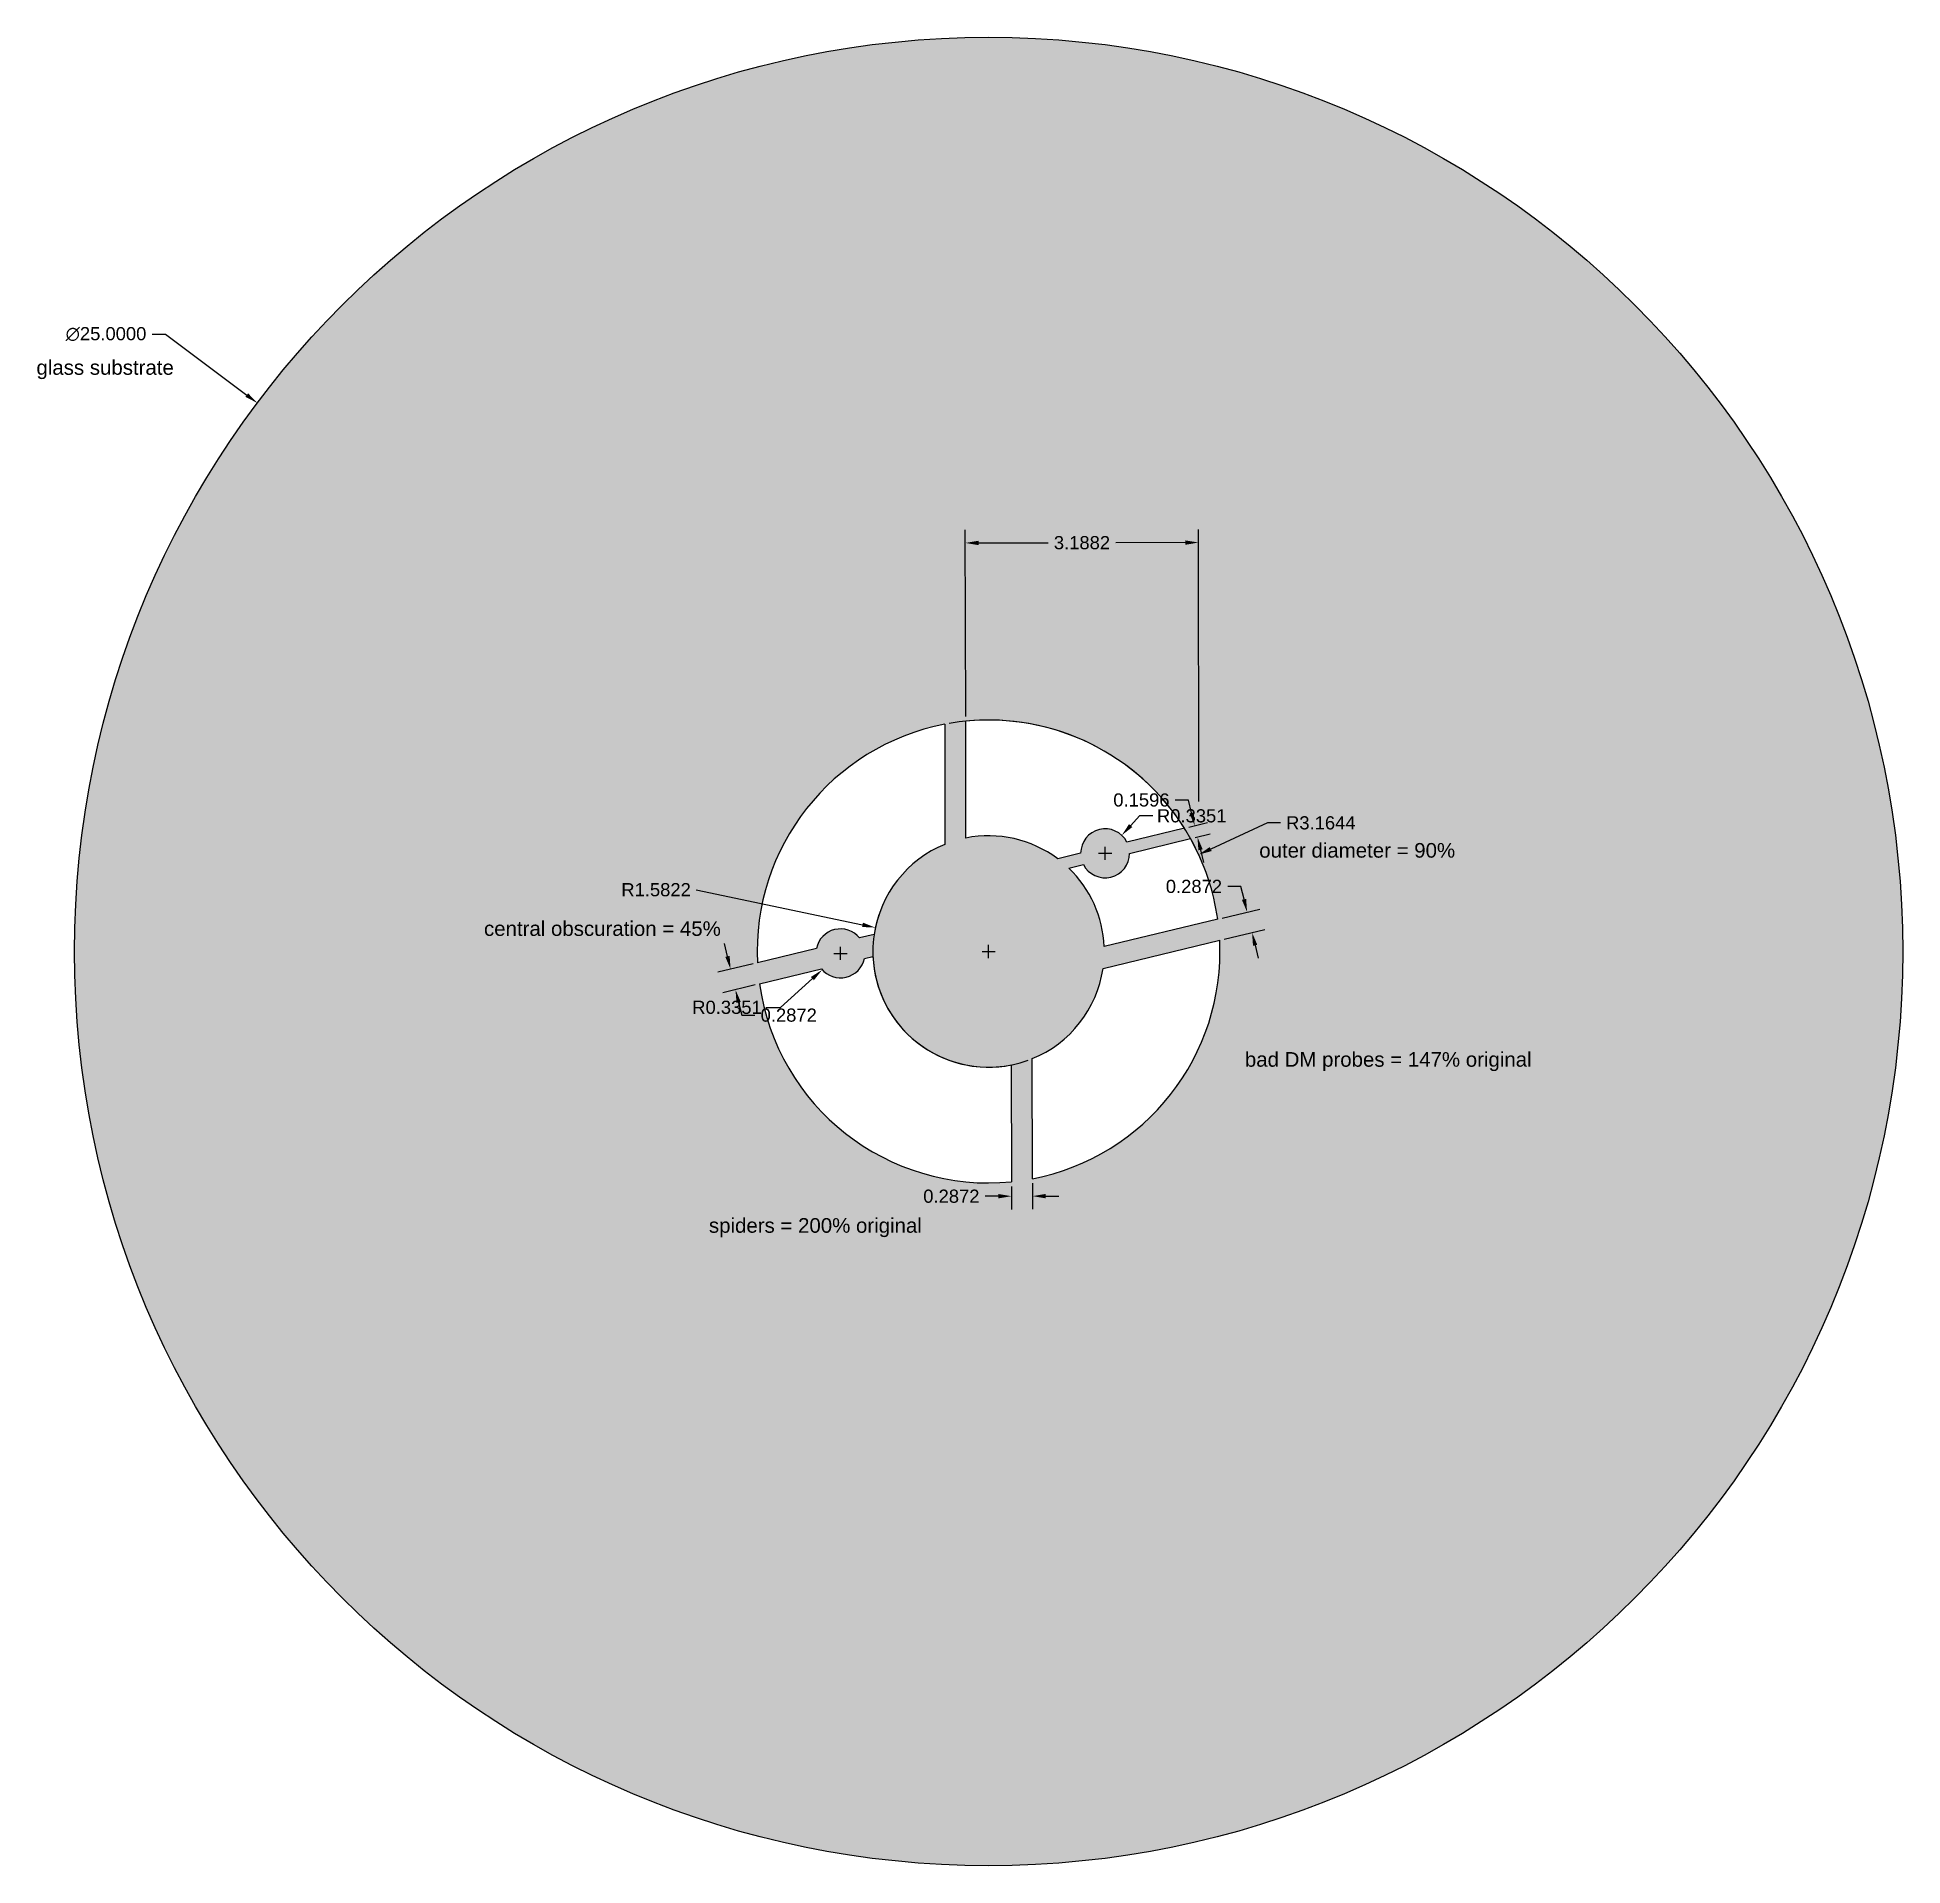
# Model space of a CAD drawing. Header units: inches. Extents: x -13 to 12.5, y -12.5 to 12.5.
import ezdxf

# ---------------------------------------------------------------- set-up
doc = ezdxf.new("R2010")
doc.units = ezdxf.units.IN
doc.header["$MEASUREMENT"] = 0
doc.styles.add('Annotative', font='Arial.ttf')
doc.styles.get("Standard").update_dxf_attribs({"font": 'Arial.ttf'})
doc.dimstyles.get("Standard").update_dxf_attribs({"dimtxt": 0.18, "dimasz": 0.18, "dimexe": 0.18, "dimexo": 0.0625, "dimgap": 0.09, "dimtad": 0, "dimtih": 1, "dimtoh": 1, "dimdec": 4, "dimzin": 0, "dimdsep": 46, "dimtxsty": 'Standard', "dimcen": 0.09, "dimadec": 0, "dimazin": 0, "dimtfac": 1, "dimtdec": 4, "dimtofl": 0, "dimtmove": 0, "dimatfit": 3, "dimfxl": 1, "dimtolj": 1, "dimtzin": 0, "dimarcsym": 0})

# ---------------------------------------------------------------- blocks, each defined once
blk = doc.blocks.new('*D84')
at = {"color": 0, "lineweight": -2, "transparency": 16777216}
for p, q in [((3.812, 1.758), (3.037, 1.401)), ((3.993, 1.758), (3.812, 1.758)), ((-0.09, 0), (0.09, 0)), ((0, -0.09), (0, 0.09))]:
    blk.add_line(p, q, dxfattribs=at)
blk.add_arc((0, 0), 3.164, 21.4974, 99.8045, dxfattribs=at)
at = {"color": 0, "transparency": 16777216}
blk.add_solid([(3.024, 1.428), (3.05, 1.373), (2.874, 1.325)], dxfattribs=at)
at = {"layer": 'Defpoints', "color": 0, "transparency": 16777216}
for p in [(2.874, 1.325), (0, 0)]:
    blk.add_point(p, dxfattribs=at)
at = {"color": 0, "transparency": 16777216, "insert": (4.543, 1.758), "char_height": 0.18, "attachment_point": 5}
blk.add_mtext('\\A1;R3.1644', dxfattribs=at)
blk = doc.blocks.new('*D64')
at = {"color": 0, "lineweight": -2, "transparency": 16777216}
for p, q in [((0.313, -3.211), (0.314, -3.526)), ((0.6, -3.169), (0.601, -3.525)), ((0.134, -3.346), (-0.046, -3.347)), ((0.781, -3.345), (0.961, -3.345))]:
    blk.add_line(p, q, dxfattribs=at)
at = {"color": 0, "transparency": 16777216}
for points in [[(0.781, -3.315), (0.781, -3.375), (0.601, -3.345)], [(0.133, -3.316), (0.134, -3.376), (0.314, -3.346)]]:
    blk.add_solid(points, dxfattribs=at)
at = {"layer": 'Defpoints', "color": 0, "transparency": 16777216}
for p in [(0.313, -3.149), (0.6, -3.107), (0.314, -3.346)]:
    blk.add_point(p, dxfattribs=at)
at = {"color": 0, "transparency": 16777216, "insert": (-0.509, -3.347), "char_height": 0.18, "attachment_point": 5}
blk.add_mtext('\\A1;0.2872', dxfattribs=at)
blk = doc.blocks.new('*D72')
at = {"color": 0, "lineweight": -2, "transparency": 16777216}
for p, q in [((-11.437, 8.442), (-11.257, 8.442)), ((-11.257, 8.442), (-10.144, 7.608)), ((-0.09, 0), (0.09, 0)), ((0, -0.09), (0, 0.09))]:
    blk.add_line(p, q, dxfattribs=at)
at = {"color": 0, "transparency": 16777216}
blk.add_solid([(-10.126, 7.632), (-10.162, 7.584), (-10, 7.5)], dxfattribs=at)
at = {"layer": 'Defpoints', "color": 0, "transparency": 16777216}
for p in [(-10, 7.5), (10, -7.5)]:
    blk.add_point(p, dxfattribs=at)
at = {"color": 0, "transparency": 16777216, "insert": (-12.069, 8.442), "char_height": 0.18, "attachment_point": 5}
blk.add_mtext('\\A1;∅25.0000', dxfattribs=at)
blk = doc.blocks.new('*D60')
at = {"color": 0, "lineweight": -2, "transparency": 16777216}
for p, q in [((3.451, 0.889), (3.271, 0.889)), ((3.493, 0.714), (3.451, 0.889)), ((3.194, 0.456), (3.71, 0.581)), ((3.221, 0.168), (3.778, 0.302)), ((3.645, 0.085), (3.688, -0.09))]:
    blk.add_line(p, q, dxfattribs=at)
at = {"color": 0, "transparency": 16777216}
for points in [[(3.522, 0.721), (3.464, 0.707), (3.535, 0.539)], [(3.674, 0.092), (3.616, 0.078), (3.603, 0.26)]]:
    blk.add_solid(points, dxfattribs=at)
at = {"layer": 'Defpoints', "color": 0, "transparency": 16777216}
for p in [(3.535, 0.539), (3.133, 0.442), (3.161, 0.153)]:
    blk.add_point(p, dxfattribs=at)
at = {"color": 0, "transparency": 16777216, "insert": (2.808, 0.889), "char_height": 0.18, "attachment_point": 5}
blk.add_mtext('\\A1;0.2872', dxfattribs=at)
blk = doc.blocks.new('*D56')
at = {"color": 0, "lineweight": -2, "transparency": 16777216}
for p, q in [((-0.313, 3.211), (-0.318, 5.766)), ((2.877, 2.052), (2.87, 5.772)), ((-0.138, 5.586), (0.814, 5.588)), ((2.691, 5.591), (1.739, 5.59))]:
    blk.add_line(p, q, dxfattribs=at)
at = {"color": 0, "transparency": 16777216}
for points in [[(-0.138, 5.616), (-0.137, 5.556), (-0.318, 5.586)], [(2.691, 5.621), (2.691, 5.561), (2.871, 5.592)]]:
    blk.add_solid(points, dxfattribs=at)
at = {"layer": 'Defpoints', "color": 0, "transparency": 16777216}
for p in [(2.871, 5.592), (-0.313, 3.148), (2.877, 1.99)]:
    blk.add_point(p, dxfattribs=at)
at = {"color": 0, "transparency": 16777216, "insert": (1.277, 5.589), "char_height": 0.18, "attachment_point": 5}
blk.add_mtext('\\A1;3.1882', dxfattribs=at)
blk = doc.blocks.new('*D68')
at = {"color": 0, "lineweight": -2, "transparency": 16777216}
for p, q in [((-3.57, -0.067), (-3.613, 0.108)), ((-3.221, -0.168), (-3.703, -0.284)), ((-3.194, -0.456), (-3.635, -0.563)), ((-3.418, -0.696), (-3.376, -0.871)), ((-3.376, -0.871), (-3.196, -0.871))]:
    blk.add_line(p, q, dxfattribs=at)
at = {"color": 0, "transparency": 16777216}
for points in [[(-3.541, -0.06), (-3.6, -0.074), (-3.528, -0.242)], [(-3.389, -0.689), (-3.447, -0.703), (-3.461, -0.521)]]:
    blk.add_solid(points, dxfattribs=at)
at = {"layer": 'Defpoints', "color": 0, "transparency": 16777216}
for p in [(-3.161, -0.153), (-3.133, -0.442), (-3.461, -0.521)]:
    blk.add_point(p, dxfattribs=at)
at = {"color": 0, "transparency": 16777216, "insert": (-2.733, -0.871), "char_height": 0.18, "attachment_point": 5}
blk.add_mtext('\\A1;0.2872', dxfattribs=at)
blk = doc.blocks.new('*D52')
at = {"color": 0, "lineweight": -2, "transparency": 16777216}
for p, q in [((2.733, 2.071), (2.553, 2.071)), ((2.776, 1.896), (2.733, 2.071)), ((2.738, 1.702), (2.993, 1.763)), ((2.823, 1.558), (3.031, 1.608)), ((2.898, 1.391), (2.94, 1.216))]:
    blk.add_line(p, q, dxfattribs=at)
at = {"color": 0, "transparency": 16777216}
for points in [[(2.805, 1.903), (2.747, 1.889), (2.818, 1.721)], [(2.927, 1.398), (2.869, 1.384), (2.856, 1.566)]]:
    blk.add_solid(points, dxfattribs=at)
at = {"layer": 'Defpoints', "color": 0, "transparency": 16777216}
for p in [(2.677, 1.687), (2.762, 1.543), (2.818, 1.721)]:
    blk.add_point(p, dxfattribs=at)
at = {"color": 0, "transparency": 16777216, "insert": (2.09, 2.071), "char_height": 0.18, "attachment_point": 5}
blk.add_mtext('\\A1;0.1596', dxfattribs=at)
blk = doc.blocks.new('*D76')
at = {"color": 0, "lineweight": -2, "transparency": 16777216}
for p, q in [((2.065, 1.854), (1.943, 1.721)), ((2.245, 1.854), (2.065, 1.854)), ((1.504, 1.343), (1.684, 1.343)), ((1.594, 1.253), (1.594, 1.433))]:
    blk.add_line(p, q, dxfattribs=at)
at = {"color": 0, "transparency": 16777216}
blk.add_solid([(1.921, 1.742), (1.965, 1.701), (1.821, 1.589)], dxfattribs=at)
at = {"layer": 'Defpoints', "color": 0, "transparency": 16777216}
for p in [(1.821, 1.589), (1.594, 1.343)]:
    blk.add_point(p, dxfattribs=at)
at = {"color": 0, "transparency": 16777216, "insert": (2.778, 1.854), "char_height": 0.18, "attachment_point": 5}
blk.add_mtext('\\A1;R0.3351', dxfattribs=at)
blk = doc.blocks.new('*D80')
at = {"color": 0, "lineweight": -2, "transparency": 16777216}
for p, q in [((-3.998, 0.844), (-1.724, 0.364)), ((-0.09, 0), (0.09, 0)), ((0, -0.09), (0, 0.09))]:
    blk.add_line(p, q, dxfattribs=at)
blk.add_arc((0, 0), 1.582, 161.5557, 289.9202, dxfattribs=at)
at = {"color": 0, "transparency": 16777216}
blk.add_solid([(-1.718, 0.394), (-1.73, 0.335), (-1.548, 0.327)], dxfattribs=at)
at = {"layer": 'Defpoints', "color": 0, "transparency": 16777216}
for p in [(-1.548, 0.327), (0, 0)]:
    blk.add_point(p, dxfattribs=at)
at = {"color": 0, "transparency": 16777216, "insert": (-4.547, 0.844), "char_height": 0.18, "attachment_point": 5}
blk.add_mtext('\\A1;R1.5822', dxfattribs=at)
blk = doc.blocks.new('*D88')
at = {"color": 0, "lineweight": -2, "transparency": 16777216}
for p, q in [((-2.026, -0.116), (-2.026, 0.064)), ((-2.116, -0.026), (-1.936, -0.026)), ((-2.847, -0.764), (-2.409, -0.37)), ((-3.045, -0.764), (-2.847, -0.764))]:
    blk.add_line(p, q, dxfattribs=at)
at = {"color": 0, "transparency": 16777216}
blk.add_solid([(-2.429, -0.348), (-2.389, -0.393), (-2.275, -0.25)], dxfattribs=at)
at = {"layer": 'Defpoints', "color": 0, "transparency": 16777216}
for p in [(-2.275, -0.25), (-2.026, -0.026)]:
    blk.add_point(p, dxfattribs=at)
at = {"color": 0, "transparency": 16777216, "insert": (-3.577, -0.764), "char_height": 0.18, "attachment_point": 5}
blk.add_mtext('\\A1;R0.3351', dxfattribs=at)

msp = doc.modelspace()

# ---------------------------------------------------------------- hatches: boundary and pattern name
at = {"true_color": 0xd4af37, "transparency": 33554559}
h = msp.add_hatch(color=43, dxfattribs=at)
h.dxf.hatch_style = 1
h.paths.add_polyline_path([(-12.5, 0, 1), (12.5, 0, 1)])
h.paths.add_polyline_path([(-0.60033, 3.10692), (-0.59739, 1.46508, 0.26485544), (-1.5649, 0.23328), (-1.76564, 0.1847, 0.63245553), (-2.35422, 0.04229), (-3.16069, -0.15286, -0.37305258)], flags=16)
h.paths.add_polyline_path([(-3.13339, -0.44178), (-2.28666, -0.2369, 0.63245553), (-1.69809, -0.09448), (-1.58081, -0.0661, 0.4605614), (0.31031, -1.55146), (0.31316, -3.14885, -0.4022722)], flags=16)
h.paths.add_polyline_path([(2.67724, 1.68692), (1.89152, 1.49679, 0.78446454), (1.25882, 1.3437), (0.94623, 1.26806, 0.21274199), (-0.31031, 1.55146), (-0.31316, 3.14885, -0.28421942)], flags=16)
h.paths.add_polyline_path([(1.09682, 1.14032), (1.29635, 1.1886, 0.78446454), (1.92905, 1.34169), (2.76249, 1.54336, -0.09261791), (3.13339, 0.44178), (1.58081, 0.0661, 0.19311023)], flags=16)
h.paths.add_polyline_path([(0.59739, -1.46508, 0.26485544), (1.5649, -0.23328), (3.16069, 0.15286, -0.37305258), (0.60033, -3.10692)], flags=16)

# ---------------------------------------------------------------- linework, layer by layer
at = {"color": 7, "linetype": 'Continuous', "lineweight": 25}
for p, q in [((-0.60033, 3.10692), (-0.59739, 1.46508)), ((-0.31031, 1.55146), (-0.31316, 3.14834)), ((2.67724, 1.68692), (1.89152, 1.49679)), ((1.92905, 1.34169), (2.76249, 1.54336)), ((1.25882, 1.3437), (0.94623, 1.26806)), ((1.09682, 1.14032), (1.29635, 1.1886)), ((3.13339, 0.44178), (1.58081, 0.0661)), ((-2.35422, 0.04229), (-3.16069, -0.15286)), ((-1.5649, 0.23328), (-1.76564, 0.1847)), ((1.5649, -0.23328), (3.16069, 0.15286)), ((-3.13339, -0.44178), (-2.28666, -0.2369)), ((-1.69809, -0.09448), (-1.58081, -0.0661)), ((0.60033, -3.10692), (0.59739, -1.46508)), ((0.31031, -1.55146), (0.31316, -3.14885))]:
    msp.add_line(p, q, dxfattribs=at)
msp.add_circle((0, 0), 12.5)
for centre, radius, start, end in [((0, 0), 3.16438, 100.936127, 182.768768), ((0, 0), 3.16438, 32.214834, 95.680452), ((0, 0), 1.58219, 53.269733, 101.310393), ((1.59393, 1.3427), 0.33512, 27.376594, 179.8283), ((0, 0), 3.16438, 8.025343, 29.191422), ((0, 0), 1.58219, 112.183472, 171.521422), ((1.59393, 1.3427), 0.33512, 207.376594, 359.8283), ((0, 0), 1.58219, 2.394502, 46.113953), ((-2.02615, -0.0261), 0.33512, 38.979381, 168.225514), ((0, 0), 3.16438, 280.936127, 2.768768), ((-2.02615, -0.0261), 0.33512, 218.979381, 348.225514), ((0, 0), 1.58219, 182.394502, 281.310393), ((0, 0), 1.58219, 292.183472, 351.521422), ((0, 0), 3.16438, 188.025343, 275.679551)]:
    msp.add_arc(centre, radius, start, end, dxfattribs=at)

# ---------------------------------------------------------------- texts
at = {"char_height": 0.2, "attachment_point": 1}
for s, insert, width in [('glass substrate', (-13.02003, 8.08566), 3.1123508), ('central obscuration = 45%', (-6.89987, 0.41344), 4.0642612), ('spiders = 200% original', (-3.8243, -3.64576), 3.1249905)]:
    msp.add_mtext(s, dxfattribs=dict(at, insert=insert, width=width))
at = {"char_height": 0.2, "attachment_point": 1, "style": 'Annotative'}
for s, insert, width in [('outer diameter = 90%', (3.7009, 1.48311), 3.0228663), ('bad DM probes = 147% original', (3.50471, -1.37561), 4.204023)]:
    msp.add_mtext(s, dxfattribs=dict(at, insert=insert, width=width))

# ---------------------------------------------------------------- dimensions: what is measured, and where the dimension line sits
dim = msp.add_diameter_dim_2p(p1=(10.00026, -7.49966), p2=(-10.00026, 7.49966), dimstyle='Standard', override={"dimscale": 0, "dimtxt": 0.09, "dimasz": 0.09, "dimexe": 0.09, "dimexo": 0.03125, "dimgap": 0.045, "dimcen": 0.045, "dimtix": 0, "dimtofl": 0, "dimtmove": 0, "dimatfit": 3})
dim.commit()
dim.dimension.update_dxf_attribs({"geometry": '*D72', "text_midpoint": (-12.06854, 8.44243), "dimtype": 163})
for base, p1, p2, angle, override, picture, middle in [((2.87067, 5.59175), (-0.31316, 3.14834), (2.87711, 1.98971), 180.102447, {"dimscale": 0, "dimtxt": 0.09, "dimasz": 0.09, "dimexe": 0.09, "dimexo": 0.03125, "dimgap": 0.045, "dimcen": 0.045}, '*D56', (1.27658, 5.5889)), ((2.81815, 1.72101), (2.76249, 1.54336), (2.67724, 1.68692), 103.602447, {"dimscale": 0, "dimtxt": 0.09, "dimasz": 0.09, "dimexe": 0.09, "dimexo": 0.03125, "dimgap": 0.045, "dimcen": 0.045}, '*D52', (2.08992, 2.07092)), ((3.53535, 0.53905), (3.16069, 0.15286), (3.13339, 0.44178), 103.602447, {"dimscale": 0, "dimtxt": 0.09, "dimasz": 0.09, "dimexe": 0.09, "dimexo": 0.03125, "dimgap": 0.045, "dimcen": 0.045}, '*D60', (2.80798, 0.88895)), ((-3.46052, -0.52094), (-3.16069, -0.15286), (-3.13339, -0.44178), 283.602447, {"dimscale": 0, "dimtxt": 0.09, "dimasz": 0.09, "dimexe": 0.09, "dimexo": 0.03125, "dimgap": 0.045, "dimcen": 0.045, "dimtix": 0, "dimtofl": 0, "dimtmove": 0, "dimatfit": 3}, '*D68', (-2.73314, -0.87084)), ((0.31351, -3.34601), (0.60033, -3.10692), (0.31316, -3.14885), 180.102447, {"dimscale": 0, "dimtxt": 0.09, "dimasz": 0.09, "dimexe": 0.09, "dimexo": 0.03125, "dimgap": 0.045, "dimcen": 0.045}, '*D64', (-0.50919, -3.34665))]:
    dim = msp.add_linear_dim(base=base, p1=p1, p2=p2, angle=angle, dimstyle='Standard', override=override)
    dim.commit()
    dim.dimension.update_dxf_attribs({"geometry": picture, "text_midpoint": middle})
for center, mpoint, override, picture, middle in [((0, 0), (2.87356, 1.32513), {"dimscale": 0, "dimtxt": 0.09, "dimasz": 0.09, "dimexe": 0.09, "dimexo": 0.03125, "dimgap": 0.045, "dimcen": 0.045, "dimtix": 0, "dimtofl": 0, "dimtmove": 0, "dimatfit": 3}, '*D84', (4.54275, 1.75793)), ((0, 0), (-1.54804, 0.32696), {"dimscale": 0, "dimtxt": 0.09, "dimasz": 0.09, "dimexe": 0.09, "dimexo": 0.03125, "dimgap": 0.045, "dimcen": 0.045}, '*D80', (-3.99798, 0.8444)), ((-2.02615, -0.0261), (-2.27537, -0.25014), {"dimscale": 0, "dimtxt": 0.09, "dimasz": 0.09, "dimexe": 0.09, "dimexo": 0.03125, "dimgap": 0.045, "dimcen": 0.045}, '*D88', (-3.5772, -0.7638))]:
    dim = msp.add_radius_dim(center=center, mpoint=mpoint, dimstyle='Standard', override=override)
    dim.commit()
    dim.dimension.update_dxf_attribs({"geometry": picture, "text_midpoint": middle, "dimtype": 164})
dim = msp.add_radius_dim(center=(1.59393, 1.3427), mpoint=(1.82113, 1.58903), dimstyle='Standard', override={"dimscale": 0, "dimtxt": 0.09, "dimasz": 0.09, "dimexe": 0.09, "dimexo": 0.03125, "dimgap": 0.045, "dimcen": 0.045})
dim.commit()
dim.dimension.update_dxf_attribs({"geometry": '*D76', "text_midpoint": (2.77759, 1.85367)})

doc.saveas('drawing.dxf')
